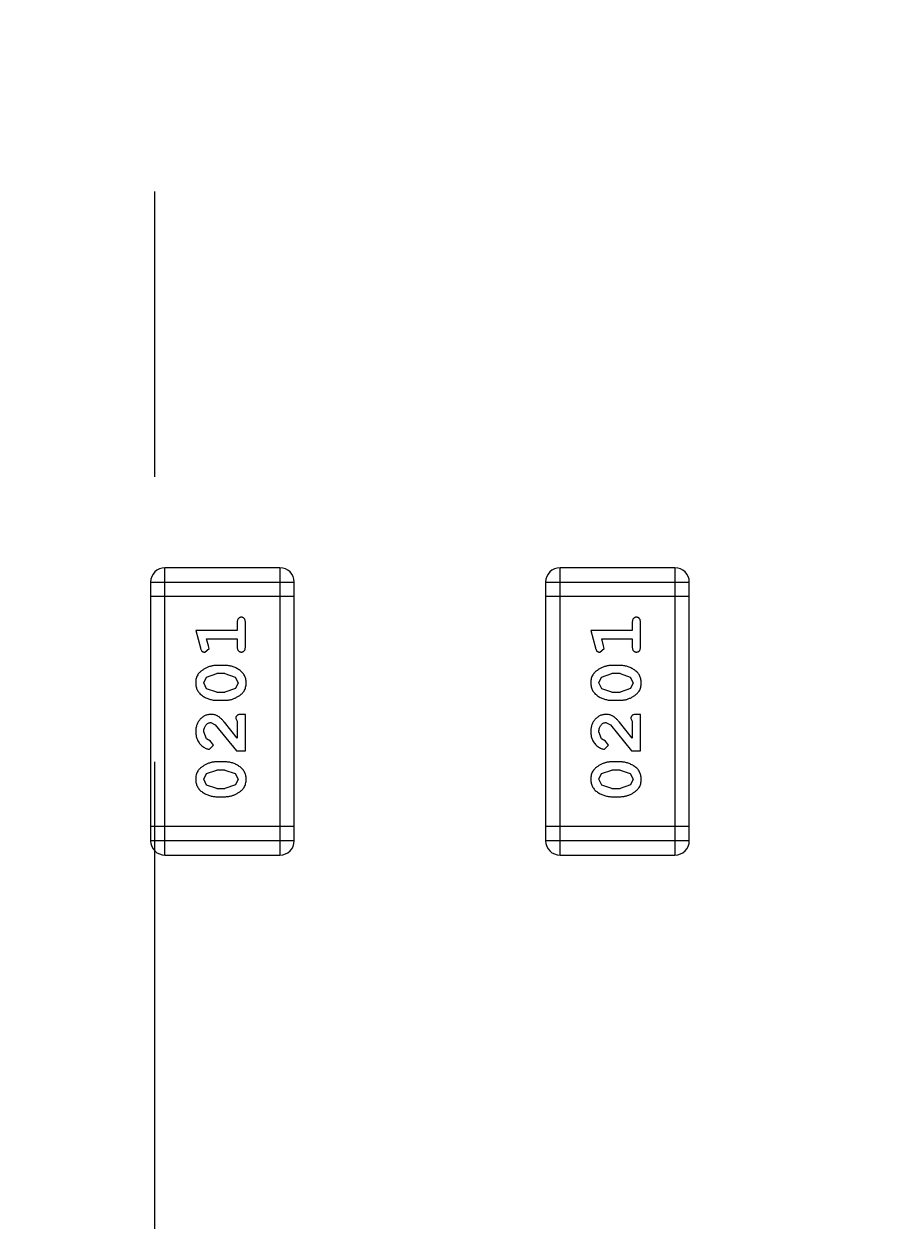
# Model space of a CAD drawing. Header units: inches. Extents: x 398 to 599, y 40 to 151.
# Drawn here: x 553.474 to 555.28, y 87.242 to 89.782 of the extents above; entities that cross this region are included whole.
import ezdxf

# ---------------------------------------------------------------- set-up
doc = ezdxf.new("R2010")
doc.units = ezdxf.units.IN
doc.header["$LTSCALE"] = 1.21
doc.header["$MEASUREMENT"] = 0
doc.linetypes.add('CENTER', pattern=[2, 1.25, -0.25, 0.25, -0.25])
doc.layers.get('0').update_dxf_attribs({"linetype": 'CONTINUOUS'})

msp = doc.modelspace()

# ---------------------------------------------------------------- linework, layer by layer
at = {"color": 4, "linetype": 'CENTER', "ltscale": 2}
msp.add_line((553.751, 117.2562), (553.751, 68.4022), dxfattribs=at)
at = {"color": 7, "linetype": 'Continuous'}
for p, q in [((553.7731, 88.0185), (553.7731, 88.6281)), ((554.0169, 88.6281), (553.7731, 88.6281)), ((554.0169, 88.6281), (554.0169, 88.0185)), ((554.6113, 88.0185), (554.6113, 88.6281)), ((554.8551, 88.6281), (554.6113, 88.6281)), ((554.8551, 88.6281), (554.8551, 88.0185)), ((553.7426, 88.5976), (553.7426, 88.049)), ((553.7426, 88.5976), (554.0474, 88.5976)), ((554.0474, 88.049), (554.0474, 88.5976)), ((554.5808, 88.5976), (554.5808, 88.049)), ((554.5808, 88.5976), (554.8856, 88.5976)), ((554.8856, 88.049), (554.8856, 88.5976)), ((554.0474, 88.5672), (553.7426, 88.5672)), ((554.8856, 88.5672), (554.5808, 88.5672)), ((553.8384, 88.4948), (553.8483, 88.4582)), ((553.9265, 88.4948), (553.8384, 88.4948)), ((553.9265, 88.5121), (553.9265, 88.4948)), ((553.9438, 88.4602), (553.9438, 88.5121)), ((554.6766, 88.4948), (554.6865, 88.4582)), ((554.7647, 88.4948), (554.6766, 88.4948)), ((554.7647, 88.5121), (554.7647, 88.4948)), ((554.782, 88.4602), (554.782, 88.5121)), ((553.8657, 88.4625), (553.8615, 88.4775)), ((553.8615, 88.4775), (553.9265, 88.4775)), ((553.9265, 88.4775), (553.9265, 88.4602)), ((554.7039, 88.4625), (554.6997, 88.4775)), ((554.6997, 88.4775), (554.7647, 88.4775)), ((554.7647, 88.4775), (554.7647, 88.4602)), ((553.8574, 88.4492), (553.8667, 88.4571)), ((553.8667, 88.4571), (553.8657, 88.4625)), ((554.6956, 88.4492), (554.7049, 88.4571)), ((554.7049, 88.4571), (554.7039, 88.4625)), ((553.9007, 88.4208), (553.883, 88.4208)), ((554.7389, 88.4208), (554.7212, 88.4208)), ((553.8557, 88.3838), (553.861, 88.396)), ((553.861, 88.396), (553.8833, 88.4035)), ((553.9005, 88.4035), (553.8833, 88.4035)), ((553.9005, 88.4035), (553.9223, 88.3963)), ((553.9223, 88.3963), (553.9281, 88.384)), ((554.6939, 88.3838), (554.6992, 88.396)), ((554.6992, 88.396), (554.7215, 88.4035)), ((554.7387, 88.4035), (554.7215, 88.4035)), ((554.7387, 88.4035), (554.7604, 88.3963)), ((554.7604, 88.3963), (554.7662, 88.384)), ((553.8615, 88.3715), (553.8557, 88.3838)), ((553.8833, 88.3642), (553.8615, 88.3715)), ((553.9228, 88.3719), (553.9005, 88.3642)), ((553.9281, 88.384), (553.9228, 88.3719)), ((554.6997, 88.3715), (554.6939, 88.3838)), ((554.7215, 88.3642), (554.6997, 88.3715)), ((554.761, 88.3719), (554.7387, 88.3642)), ((554.7662, 88.384), (554.761, 88.3719)), ((553.883, 88.3469), (553.9007, 88.3469)), ((553.8833, 88.3642), (553.9005, 88.3642)), ((554.7212, 88.3469), (554.7389, 88.3469)), ((554.7215, 88.3642), (554.7387, 88.3642)), ((553.9438, 88.317), (553.9359, 88.317)), ((553.9438, 88.2399), (553.9438, 88.317)), ((554.782, 88.317), (554.7741, 88.317)), ((554.782, 88.2399), (554.782, 88.317)), ((553.8702, 88.2997), (553.8799, 88.2949)), ((553.8799, 88.2949), (553.9249, 88.2399)), ((553.9265, 88.2667), (553.8994, 88.3003)), ((553.9233, 88.3084), (553.9265, 88.3029)), ((553.9265, 88.3029), (553.9265, 88.2667)), ((554.7084, 88.2997), (554.7181, 88.2949)), ((554.7181, 88.2949), (554.7631, 88.2399)), ((554.7647, 88.2667), (554.7376, 88.3003)), ((554.7615, 88.3084), (554.7647, 88.3029)), ((554.7647, 88.3029), (554.7647, 88.2667)), ((553.8611, 88.2654), (553.8557, 88.2802)), ((553.8696, 88.2604), (553.8611, 88.2654)), ((554.6993, 88.2654), (554.6939, 88.2802)), ((554.7078, 88.2604), (554.6993, 88.2654)), ((553.8677, 88.2431), (553.8761, 88.2519)), ((553.8761, 88.2519), (553.8696, 88.2604)), ((553.9249, 88.2399), (553.9438, 88.2399)), ((554.7059, 88.2431), (554.7143, 88.2519)), ((554.7143, 88.2519), (554.7078, 88.2604)), ((554.7631, 88.2399), (554.782, 88.2399)), ((553.9007, 88.2163), (553.883, 88.2163)), ((554.7389, 88.2163), (554.7212, 88.2163)), ((553.8557, 88.1793), (553.861, 88.1915)), ((553.861, 88.1915), (553.8833, 88.199)), ((553.9005, 88.199), (553.8833, 88.199)), ((553.9005, 88.199), (553.9223, 88.1918)), ((553.9223, 88.1918), (553.9281, 88.1795)), ((554.6939, 88.1793), (554.6992, 88.1915)), ((554.6992, 88.1915), (554.7215, 88.199)), ((554.7387, 88.199), (554.7215, 88.199)), ((554.7387, 88.199), (554.7604, 88.1918)), ((554.7604, 88.1918), (554.7662, 88.1795)), ((553.8615, 88.167), (553.8557, 88.1793)), ((553.8833, 88.1597), (553.8615, 88.167)), ((553.9228, 88.1673), (553.9005, 88.1597)), ((553.9281, 88.1795), (553.9228, 88.1673)), ((554.6997, 88.167), (554.6939, 88.1793)), ((554.7215, 88.1597), (554.6997, 88.167)), ((554.761, 88.1673), (554.7387, 88.1597)), ((554.7662, 88.1795), (554.761, 88.1673)), ((553.883, 88.1424), (553.9007, 88.1424)), ((553.8833, 88.1597), (553.9005, 88.1597)), ((554.7212, 88.1424), (554.7389, 88.1424)), ((554.7215, 88.1597), (554.7387, 88.1597)), ((554.0474, 88.0795), (553.7426, 88.0795)), ((554.8856, 88.0795), (554.5808, 88.0795)), ((554.0474, 88.049), (553.7426, 88.049)), ((554.8856, 88.049), (554.5808, 88.049)), ((553.7731, 88.0185), (554.0169, 88.0185)), ((554.6113, 88.0185), (554.8551, 88.0185))]:
    msp.add_line(p, q, dxfattribs=at)
for centre, radius, start, end in [((553.751, 92.925), 23, 281.22586, 258.77532), ((553.751, 92.925), 22.75, 294.44334, 241.13427), ((553.7731, 88.5976), 0.0305, 90, 180), ((554.0169, 88.5976), 0.0305, 0, 90), ((554.6113, 88.5976), 0.0305, 90, 180), ((554.8551, 88.5976), 0.0305, 0, 90), ((553.7731, 88.049), 0.0305, 180, 270), ((554.0169, 88.049), 0.0305, 270, 0), ((554.6113, 88.049), 0.0305, 180, 270), ((554.8551, 88.049), 0.0305, 270, 0)]:
    msp.add_arc(centre, radius, start, end, dxfattribs=at)
for points, knots in [([(553.9351, 88.5231), (553.9345, 88.5231), (553.9333, 88.523), (553.9317, 88.5225), (553.9302, 88.5217), (553.9288, 88.5205), (553.9278, 88.519), (553.927, 88.517), (553.9265, 88.5147), (553.9265, 88.513), (553.9265, 88.5121)], [0, 0, 0, 0, 0.11517, 0.223509, 0.328254, 0.438012, 0.553651, 0.682263, 0.830856, 1, 1, 1, 1]), ([(553.9438, 88.5121), (553.9438, 88.513), (553.9437, 88.5147), (553.9433, 88.517), (553.9425, 88.519), (553.9414, 88.5205), (553.9401, 88.5217), (553.9386, 88.5225), (553.9369, 88.523), (553.9357, 88.5231), (553.9351, 88.5231)], [0, 0, 0, 0, 0.169012, 0.317488, 0.445429, 0.560977, 0.67065, 0.776666, 0.88492, 1, 1, 1, 1]), ([(554.7733, 88.5231), (554.7727, 88.5231), (554.7715, 88.523), (554.7699, 88.5225), (554.7684, 88.5217), (554.767, 88.5205), (554.7659, 88.519), (554.7652, 88.517), (554.7647, 88.5147), (554.7647, 88.513), (554.7647, 88.5121)], [0, 0, 0, 0, 0.11517, 0.223509, 0.328254, 0.438012, 0.553651, 0.682263, 0.830856, 1, 1, 1, 1]), ([(554.782, 88.5121), (554.782, 88.513), (554.7819, 88.5147), (554.7814, 88.517), (554.7807, 88.519), (554.7796, 88.5205), (554.7783, 88.5217), (554.7768, 88.5225), (554.7751, 88.523), (554.7739, 88.5231), (554.7733, 88.5231)], [0, 0, 0, 0, 0.169012, 0.317488, 0.445429, 0.560977, 0.67065, 0.776666, 0.88492, 1, 1, 1, 1]), ([(553.8483, 88.4582), (553.8485, 88.4574), (553.849, 88.4558), (553.8498, 88.4537), (553.8508, 88.4521), (553.8518, 88.4509), (553.853, 88.4501), (553.8543, 88.4496), (553.8558, 88.4492), (553.8569, 88.4492), (553.8574, 88.4492)], [0, 0, 0, 0, 0.187321, 0.344927, 0.475328, 0.579604, 0.674244, 0.773631, 0.882025, 1, 1, 1, 1]), ([(553.9265, 88.4602), (553.9265, 88.4593), (553.9265, 88.4576), (553.927, 88.4553), (553.9278, 88.4533), (553.9288, 88.4517), (553.9302, 88.4506), (553.9317, 88.4498), (553.9333, 88.4493), (553.9345, 88.4492), (553.9351, 88.4492)], [0, 0, 0, 0, 0.169102, 0.317658, 0.446239, 0.563118, 0.671828, 0.776546, 0.884858, 1, 1, 1, 1]), ([(553.9351, 88.4492), (553.9357, 88.4492), (553.9369, 88.4493), (553.9386, 88.4498), (553.9401, 88.4506), (553.9415, 88.4517), (553.9425, 88.4533), (553.9433, 88.4553), (553.9437, 88.4576), (553.9438, 88.4593), (553.9438, 88.4602)], [0, 0, 0, 0, 0.115051, 0.223278, 0.329269, 0.437893, 0.554681, 0.682591, 0.83103, 1, 1, 1, 1]), ([(554.6865, 88.4582), (554.6867, 88.4574), (554.6872, 88.4558), (554.688, 88.4537), (554.6889, 88.4521), (554.69, 88.4509), (554.6912, 88.4501), (554.6925, 88.4496), (554.694, 88.4492), (554.6951, 88.4492), (554.6956, 88.4492)], [0, 0, 0, 0, 0.187321, 0.344927, 0.475328, 0.579604, 0.674244, 0.773631, 0.882025, 1, 1, 1, 1]), ([(554.7647, 88.4602), (554.7647, 88.4593), (554.7647, 88.4576), (554.7652, 88.4553), (554.766, 88.4533), (554.767, 88.4517), (554.7684, 88.4506), (554.7699, 88.4498), (554.7715, 88.4493), (554.7727, 88.4492), (554.7733, 88.4492)], [0, 0, 0, 0, 0.169102, 0.317658, 0.446239, 0.563118, 0.671828, 0.776546, 0.884858, 1, 1, 1, 1]), ([(554.7733, 88.4492), (554.7739, 88.4492), (554.7751, 88.4493), (554.7768, 88.4498), (554.7783, 88.4506), (554.7797, 88.4517), (554.7807, 88.4533), (554.7814, 88.4553), (554.7819, 88.4576), (554.782, 88.4593), (554.782, 88.4602)], [0, 0, 0, 0, 0.115051, 0.223278, 0.329269, 0.437893, 0.554681, 0.682591, 0.83103, 1, 1, 1, 1]), ([(553.883, 88.4208), (553.8819, 88.4208), (553.8798, 88.4208), (553.8766, 88.4205), (553.8735, 88.42), (553.8703, 88.4193), (553.8673, 88.4184), (553.8643, 88.4173), (553.8613, 88.416), (553.8584, 88.4145), (553.8557, 88.4129), (553.8532, 88.4112), (553.8508, 88.4096), (553.8487, 88.4079), (553.8469, 88.4062), (553.8452, 88.4045), (553.8438, 88.4028), (553.8422, 88.4004), (553.8406, 88.3972), (553.8393, 88.393), (553.8385, 88.3885), (553.8384, 88.3853), (553.8384, 88.3837)], [0, 0, 0, 0, 0.049855, 0.099516, 0.148482, 0.19758, 0.246804, 0.296268, 0.346517, 0.397047, 0.446826, 0.49336, 0.537801, 0.579207, 0.617974, 0.654833, 0.689171, 0.722088, 0.786392, 0.853518, 0.924186, 1, 1, 1, 1]), ([(553.9454, 88.384), (553.9453, 88.3854), (553.9452, 88.3882), (553.9445, 88.3923), (553.9434, 88.3961), (553.9418, 88.3997), (553.9398, 88.403), (553.9373, 88.4061), (553.9343, 88.4089), (553.9309, 88.4113), (553.9273, 88.4135), (553.9237, 88.4155), (553.92, 88.4171), (553.9162, 88.4185), (553.9124, 88.4195), (553.9085, 88.4203), (553.9047, 88.4208), (553.902, 88.4208), (553.9007, 88.4208)], [0, 0, 0, 0, 0.067217, 0.131051, 0.19272, 0.252824, 0.312745, 0.373449, 0.436041, 0.501494, 0.567761, 0.632087, 0.695096, 0.757109, 0.817993, 0.878657, 0.939311, 1, 1, 1, 1]), ([(554.7212, 88.4208), (554.7201, 88.4208), (554.718, 88.4208), (554.7148, 88.4205), (554.7116, 88.42), (554.7085, 88.4193), (554.7055, 88.4184), (554.7025, 88.4173), (554.6995, 88.416), (554.6966, 88.4145), (554.6939, 88.4129), (554.6913, 88.4112), (554.689, 88.4096), (554.6869, 88.4079), (554.6851, 88.4062), (554.6834, 88.4045), (554.682, 88.4028), (554.6804, 88.4004), (554.6788, 88.3972), (554.6775, 88.393), (554.6767, 88.3885), (554.6766, 88.3853), (554.6766, 88.3837)], [0, 0, 0, 0, 0.049855, 0.099516, 0.148482, 0.19758, 0.246804, 0.296268, 0.346517, 0.397047, 0.446826, 0.49336, 0.537801, 0.579207, 0.617974, 0.654833, 0.689171, 0.722088, 0.786392, 0.853518, 0.924186, 1, 1, 1, 1]), ([(554.7836, 88.384), (554.7835, 88.3854), (554.7834, 88.3882), (554.7827, 88.3923), (554.7816, 88.3961), (554.78, 88.3997), (554.778, 88.403), (554.7755, 88.4061), (554.7725, 88.4089), (554.7691, 88.4113), (554.7655, 88.4135), (554.7619, 88.4155), (554.7581, 88.4171), (554.7544, 88.4185), (554.7506, 88.4195), (554.7467, 88.4203), (554.7429, 88.4208), (554.7402, 88.4208), (554.7389, 88.4208)], [0, 0, 0, 0, 0.067217, 0.131051, 0.19272, 0.252824, 0.312745, 0.373449, 0.436041, 0.501494, 0.567761, 0.632087, 0.695096, 0.757109, 0.817993, 0.878657, 0.939311, 1, 1, 1, 1]), ([(553.8384, 88.3837), (553.8384, 88.3823), (553.8385, 88.3795), (553.8392, 88.3754), (553.8403, 88.3715), (553.8419, 88.368), (553.844, 88.3647), (553.8465, 88.3616), (553.8495, 88.3588), (553.8528, 88.3564), (553.8564, 88.3542), (553.8601, 88.3522), (553.8638, 88.3506), (553.8676, 88.3493), (553.8714, 88.3482), (553.8752, 88.3475), (553.8791, 88.347), (553.8817, 88.3469), (553.883, 88.3469)], [0, 0, 0, 0, 0.06692, 0.130834, 0.19258, 0.252759, 0.312631, 0.373411, 0.436359, 0.501894, 0.568244, 0.632472, 0.69556, 0.757163, 0.818592, 0.878885, 0.939235, 1, 1, 1, 1]), ([(553.9007, 88.3469), (553.9018, 88.3469), (553.9039, 88.347), (553.9071, 88.3473), (553.9103, 88.3478), (553.9133, 88.3485), (553.9164, 88.3493), (553.9194, 88.3505), (553.9223, 88.3517), (553.9252, 88.3532), (553.928, 88.3548), (553.9305, 88.3564), (553.9328, 88.358), (553.9349, 88.3597), (553.9368, 88.3614), (553.9385, 88.3631), (553.9399, 88.3648), (553.9415, 88.3672), (553.9431, 88.3704), (553.9444, 88.3746), (553.9452, 88.3791), (553.9453, 88.3823), (553.9454, 88.384)], [0, 0, 0, 0, 0.049886, 0.09882, 0.148132, 0.19689, 0.246038, 0.295176, 0.345305, 0.395692, 0.445312, 0.491875, 0.535813, 0.577009, 0.616081, 0.652689, 0.687585, 0.720206, 0.785062, 0.85223, 0.923759, 1, 1, 1, 1]), ([(554.6766, 88.3837), (554.6766, 88.3823), (554.6767, 88.3795), (554.6774, 88.3754), (554.6785, 88.3715), (554.6801, 88.368), (554.6822, 88.3647), (554.6847, 88.3616), (554.6877, 88.3588), (554.691, 88.3564), (554.6946, 88.3542), (554.6983, 88.3522), (554.702, 88.3506), (554.7058, 88.3493), (554.7096, 88.3482), (554.7134, 88.3475), (554.7173, 88.347), (554.7199, 88.3469), (554.7212, 88.3469)], [0, 0, 0, 0, 0.06692, 0.130834, 0.19258, 0.252759, 0.312631, 0.373411, 0.436359, 0.501894, 0.568244, 0.632472, 0.69556, 0.757163, 0.818592, 0.878885, 0.939235, 1, 1, 1, 1]), ([(554.7389, 88.3469), (554.74, 88.3469), (554.7421, 88.347), (554.7453, 88.3473), (554.7484, 88.3478), (554.7515, 88.3485), (554.7546, 88.3493), (554.7576, 88.3505), (554.7605, 88.3517), (554.7634, 88.3532), (554.7662, 88.3548), (554.7687, 88.3564), (554.771, 88.358), (554.7731, 88.3597), (554.775, 88.3614), (554.7766, 88.3631), (554.7781, 88.3648), (554.7797, 88.3672), (554.7813, 88.3704), (554.7826, 88.3746), (554.7834, 88.3791), (554.7835, 88.3823), (554.7836, 88.384)], [0, 0, 0, 0, 0.049886, 0.09882, 0.148132, 0.19689, 0.246038, 0.295176, 0.345305, 0.395692, 0.445312, 0.491875, 0.535813, 0.577009, 0.616081, 0.652689, 0.687585, 0.720206, 0.785062, 0.85223, 0.923759, 1, 1, 1, 1]), ([(553.8711, 88.317), (553.87, 88.317), (553.8678, 88.3169), (553.8646, 88.3164), (553.8615, 88.3156), (553.8585, 88.3145), (553.8557, 88.313), (553.853, 88.3112), (553.8504, 88.3091), (553.8479, 88.3068), (553.8457, 88.3041), (553.8437, 88.3013), (553.8421, 88.2982), (553.8407, 88.295), (553.8397, 88.2916), (553.8389, 88.288), (553.8385, 88.2842), (553.8384, 88.2817), (553.8384, 88.2803)], [0, 0, 0, 0, 0.060981, 0.120256, 0.178148, 0.236115, 0.293993, 0.352864, 0.413358, 0.476056, 0.539296, 0.602396, 0.665116, 0.728325, 0.792919, 0.859317, 0.928302, 1, 1, 1, 1]), ([(553.8994, 88.3003), (553.8987, 88.3011), (553.8972, 88.3028), (553.895, 88.3052), (553.8929, 88.3073), (553.8909, 88.3092), (553.889, 88.3108), (553.8872, 88.3121), (553.8856, 88.3133), (553.8835, 88.3144), (553.881, 88.3155), (553.8778, 88.3164), (553.8745, 88.3169), (553.8723, 88.317), (553.8711, 88.317)], [0, 0, 0, 0, 0.103002, 0.197728, 0.285279, 0.365235, 0.437224, 0.502446, 0.560545, 0.611446, 0.707576, 0.80349, 0.900532, 1, 1, 1, 1]), ([(553.9359, 88.317), (553.9349, 88.317), (553.9329, 88.317), (553.9302, 88.3165), (553.9279, 88.3159), (553.9262, 88.3148), (553.9249, 88.3135), (553.924, 88.3119), (553.9234, 88.3102), (553.9234, 88.309), (553.9233, 88.3084)], [0, 0, 0, 0, 0.1844, 0.34094, 0.473574, 0.586824, 0.690029, 0.789175, 0.890445, 1, 1, 1, 1]), ([(554.7093, 88.317), (554.7082, 88.317), (554.706, 88.3169), (554.7028, 88.3164), (554.6997, 88.3156), (554.6967, 88.3145), (554.6939, 88.313), (554.6911, 88.3112), (554.6886, 88.3091), (554.6861, 88.3068), (554.6839, 88.3041), (554.6819, 88.3013), (554.6803, 88.2982), (554.6789, 88.295), (554.6779, 88.2916), (554.6771, 88.288), (554.6767, 88.2842), (554.6766, 88.2817), (554.6766, 88.2803)], [0, 0, 0, 0, 0.060981, 0.120256, 0.178148, 0.236115, 0.293993, 0.352864, 0.413358, 0.476056, 0.539296, 0.602396, 0.665116, 0.728325, 0.792919, 0.859317, 0.928302, 1, 1, 1, 1]), ([(554.7376, 88.3003), (554.7369, 88.3011), (554.7354, 88.3028), (554.7332, 88.3052), (554.731, 88.3073), (554.7291, 88.3092), (554.7272, 88.3108), (554.7254, 88.3121), (554.7238, 88.3133), (554.7217, 88.3144), (554.7192, 88.3155), (554.716, 88.3164), (554.7127, 88.3169), (554.7105, 88.317), (554.7093, 88.317)], [0, 0, 0, 0, 0.103002, 0.197728, 0.285279, 0.365235, 0.437224, 0.502446, 0.560545, 0.611446, 0.707576, 0.80349, 0.900532, 1, 1, 1, 1]), ([(554.7741, 88.317), (554.773, 88.317), (554.7711, 88.317), (554.7684, 88.3165), (554.7661, 88.3159), (554.7644, 88.3148), (554.7631, 88.3135), (554.7622, 88.3119), (554.7616, 88.3102), (554.7616, 88.309), (554.7615, 88.3084)], [0, 0, 0, 0, 0.1844, 0.34094, 0.473574, 0.586824, 0.690029, 0.789175, 0.890445, 1, 1, 1, 1]), ([(553.8557, 88.2802), (553.8557, 88.2816), (553.8558, 88.2843), (553.8567, 88.2881), (553.858, 88.2915), (553.86, 88.2944), (553.8622, 88.2967), (553.8647, 88.2985), (553.8674, 88.2995), (553.8693, 88.2996), (553.8702, 88.2997)], [0, 0, 0, 0, 0.156344, 0.299348, 0.4327, 0.561, 0.682299, 0.791883, 0.89611, 1, 1, 1, 1]), ([(554.6939, 88.2802), (554.6939, 88.2816), (554.694, 88.2843), (554.6949, 88.2881), (554.6962, 88.2915), (554.6982, 88.2944), (554.7004, 88.2967), (554.7029, 88.2985), (554.7056, 88.2995), (554.7075, 88.2996), (554.7084, 88.2997)], [0, 0, 0, 0, 0.156344, 0.299348, 0.4327, 0.561, 0.682299, 0.791883, 0.89611, 1, 1, 1, 1]), ([(553.8384, 88.2803), (553.8384, 88.2786), (553.8386, 88.2753), (553.8394, 88.2704), (553.8408, 88.2656), (553.8428, 88.2611), (553.8453, 88.257), (553.8481, 88.2533), (553.8514, 88.2502), (553.855, 88.2477), (553.8585, 88.2457), (553.8618, 88.2442), (553.8649, 88.2433), (553.8668, 88.2431), (553.8677, 88.2431)], [0, 0, 0, 0, 0.098286, 0.193983, 0.289056, 0.384352, 0.477435, 0.566197, 0.652355, 0.737986, 0.818188, 0.887401, 0.94802, 1, 1, 1, 1]), ([(554.6766, 88.2803), (554.6766, 88.2786), (554.6768, 88.2753), (554.6776, 88.2704), (554.679, 88.2656), (554.681, 88.2611), (554.6835, 88.257), (554.6863, 88.2533), (554.6896, 88.2502), (554.6931, 88.2477), (554.6967, 88.2457), (554.7, 88.2442), (554.7031, 88.2433), (554.705, 88.2431), (554.7059, 88.2431)], [0, 0, 0, 0, 0.098286, 0.193983, 0.289056, 0.384352, 0.477435, 0.566197, 0.652355, 0.737986, 0.818188, 0.887401, 0.94802, 1, 1, 1, 1]), ([(553.883, 88.2163), (553.8819, 88.2163), (553.8798, 88.2163), (553.8766, 88.216), (553.8735, 88.2155), (553.8703, 88.2148), (553.8673, 88.2139), (553.8643, 88.2127), (553.8613, 88.2115), (553.8584, 88.21), (553.8557, 88.2084), (553.8532, 88.2067), (553.8508, 88.2051), (553.8487, 88.2034), (553.8469, 88.2017), (553.8452, 88.2), (553.8438, 88.1982), (553.8422, 88.1959), (553.8406, 88.1927), (553.8393, 88.1885), (553.8385, 88.184), (553.8384, 88.1808), (553.8384, 88.1792)], [0, 0, 0, 0, 0.049855, 0.099516, 0.148482, 0.19758, 0.246804, 0.296268, 0.346517, 0.397047, 0.446826, 0.49336, 0.537801, 0.579207, 0.617974, 0.654833, 0.689171, 0.722088, 0.786392, 0.853518, 0.924186, 1, 1, 1, 1]), ([(553.9454, 88.1794), (553.9453, 88.1809), (553.9452, 88.1837), (553.9445, 88.1878), (553.9434, 88.1916), (553.9418, 88.1952), (553.9398, 88.1985), (553.9373, 88.2016), (553.9343, 88.2044), (553.9309, 88.2068), (553.9273, 88.209), (553.9237, 88.211), (553.92, 88.2126), (553.9162, 88.214), (553.9124, 88.215), (553.9085, 88.2158), (553.9047, 88.2163), (553.902, 88.2163), (553.9007, 88.2163)], [0, 0, 0, 0, 0.067217, 0.131051, 0.19272, 0.252824, 0.312745, 0.373449, 0.436041, 0.501494, 0.567761, 0.632087, 0.695096, 0.757109, 0.817993, 0.878657, 0.939311, 1, 1, 1, 1]), ([(554.7212, 88.2163), (554.7201, 88.2163), (554.718, 88.2163), (554.7148, 88.216), (554.7116, 88.2155), (554.7085, 88.2148), (554.7055, 88.2139), (554.7025, 88.2127), (554.6995, 88.2115), (554.6966, 88.21), (554.6939, 88.2084), (554.6913, 88.2067), (554.689, 88.2051), (554.6869, 88.2034), (554.6851, 88.2017), (554.6834, 88.2), (554.682, 88.1982), (554.6804, 88.1959), (554.6788, 88.1927), (554.6775, 88.1885), (554.6767, 88.184), (554.6766, 88.1808), (554.6766, 88.1792)], [0, 0, 0, 0, 0.049855, 0.099516, 0.148482, 0.19758, 0.246804, 0.296268, 0.346517, 0.397047, 0.446826, 0.49336, 0.537801, 0.579207, 0.617974, 0.654833, 0.689171, 0.722088, 0.786392, 0.853518, 0.924186, 1, 1, 1, 1]), ([(554.7836, 88.1794), (554.7835, 88.1809), (554.7834, 88.1837), (554.7827, 88.1878), (554.7816, 88.1916), (554.78, 88.1952), (554.778, 88.1985), (554.7755, 88.2016), (554.7725, 88.2044), (554.7691, 88.2068), (554.7655, 88.209), (554.7619, 88.211), (554.7581, 88.2126), (554.7544, 88.214), (554.7506, 88.215), (554.7467, 88.2158), (554.7429, 88.2163), (554.7402, 88.2163), (554.7389, 88.2163)], [0, 0, 0, 0, 0.067217, 0.131051, 0.19272, 0.252824, 0.312745, 0.373449, 0.436041, 0.501494, 0.567761, 0.632087, 0.695096, 0.757109, 0.817993, 0.878657, 0.939311, 1, 1, 1, 1]), ([(553.8384, 88.1792), (553.8384, 88.1778), (553.8385, 88.175), (553.8392, 88.1709), (553.8403, 88.167), (553.8419, 88.1635), (553.844, 88.1602), (553.8465, 88.1571), (553.8495, 88.1543), (553.8528, 88.1519), (553.8564, 88.1497), (553.8601, 88.1477), (553.8638, 88.1461), (553.8676, 88.1447), (553.8714, 88.1437), (553.8752, 88.1429), (553.8791, 88.1425), (553.8817, 88.1424), (553.883, 88.1424)], [0, 0, 0, 0, 0.06692, 0.130834, 0.19258, 0.252759, 0.312631, 0.373411, 0.436359, 0.501894, 0.568244, 0.632472, 0.69556, 0.757163, 0.818592, 0.878885, 0.939235, 1, 1, 1, 1]), ([(553.9007, 88.1424), (553.9018, 88.1424), (553.9039, 88.1425), (553.9071, 88.1428), (553.9103, 88.1432), (553.9133, 88.1439), (553.9164, 88.1448), (553.9194, 88.146), (553.9223, 88.1472), (553.9252, 88.1487), (553.928, 88.1503), (553.9305, 88.1519), (553.9328, 88.1535), (553.9349, 88.1552), (553.9368, 88.1569), (553.9385, 88.1586), (553.9399, 88.1603), (553.9415, 88.1627), (553.9431, 88.1659), (553.9444, 88.17), (553.9452, 88.1746), (553.9453, 88.1778), (553.9454, 88.1794)], [0, 0, 0, 0, 0.049886, 0.09882, 0.148132, 0.19689, 0.246038, 0.295176, 0.345305, 0.395692, 0.445312, 0.491875, 0.535813, 0.577009, 0.616081, 0.652689, 0.687585, 0.720206, 0.785062, 0.85223, 0.923759, 1, 1, 1, 1]), ([(554.6766, 88.1792), (554.6766, 88.1778), (554.6767, 88.175), (554.6774, 88.1709), (554.6785, 88.167), (554.6801, 88.1635), (554.6822, 88.1602), (554.6847, 88.1571), (554.6877, 88.1543), (554.691, 88.1519), (554.6946, 88.1497), (554.6983, 88.1477), (554.702, 88.1461), (554.7058, 88.1447), (554.7096, 88.1437), (554.7134, 88.1429), (554.7173, 88.1425), (554.7199, 88.1424), (554.7212, 88.1424)], [0, 0, 0, 0, 0.06692, 0.130834, 0.19258, 0.252759, 0.312631, 0.373411, 0.436359, 0.501894, 0.568244, 0.632472, 0.69556, 0.757163, 0.818592, 0.878885, 0.939235, 1, 1, 1, 1]), ([(554.7389, 88.1424), (554.74, 88.1424), (554.7421, 88.1425), (554.7453, 88.1428), (554.7484, 88.1432), (554.7515, 88.1439), (554.7546, 88.1448), (554.7576, 88.146), (554.7605, 88.1472), (554.7634, 88.1487), (554.7662, 88.1503), (554.7687, 88.1519), (554.771, 88.1535), (554.7731, 88.1552), (554.775, 88.1569), (554.7766, 88.1586), (554.7781, 88.1603), (554.7797, 88.1627), (554.7813, 88.1659), (554.7826, 88.17), (554.7834, 88.1746), (554.7835, 88.1778), (554.7836, 88.1794)], [0, 0, 0, 0, 0.049886, 0.09882, 0.148132, 0.19689, 0.246038, 0.295176, 0.345305, 0.395692, 0.445312, 0.491875, 0.535813, 0.577009, 0.616081, 0.652689, 0.687585, 0.720206, 0.785062, 0.85223, 0.923759, 1, 1, 1, 1])]:
    msp.add_open_spline(points, degree=3, knots=knots, dxfattribs=at)

doc.saveas('drawing.dxf')
